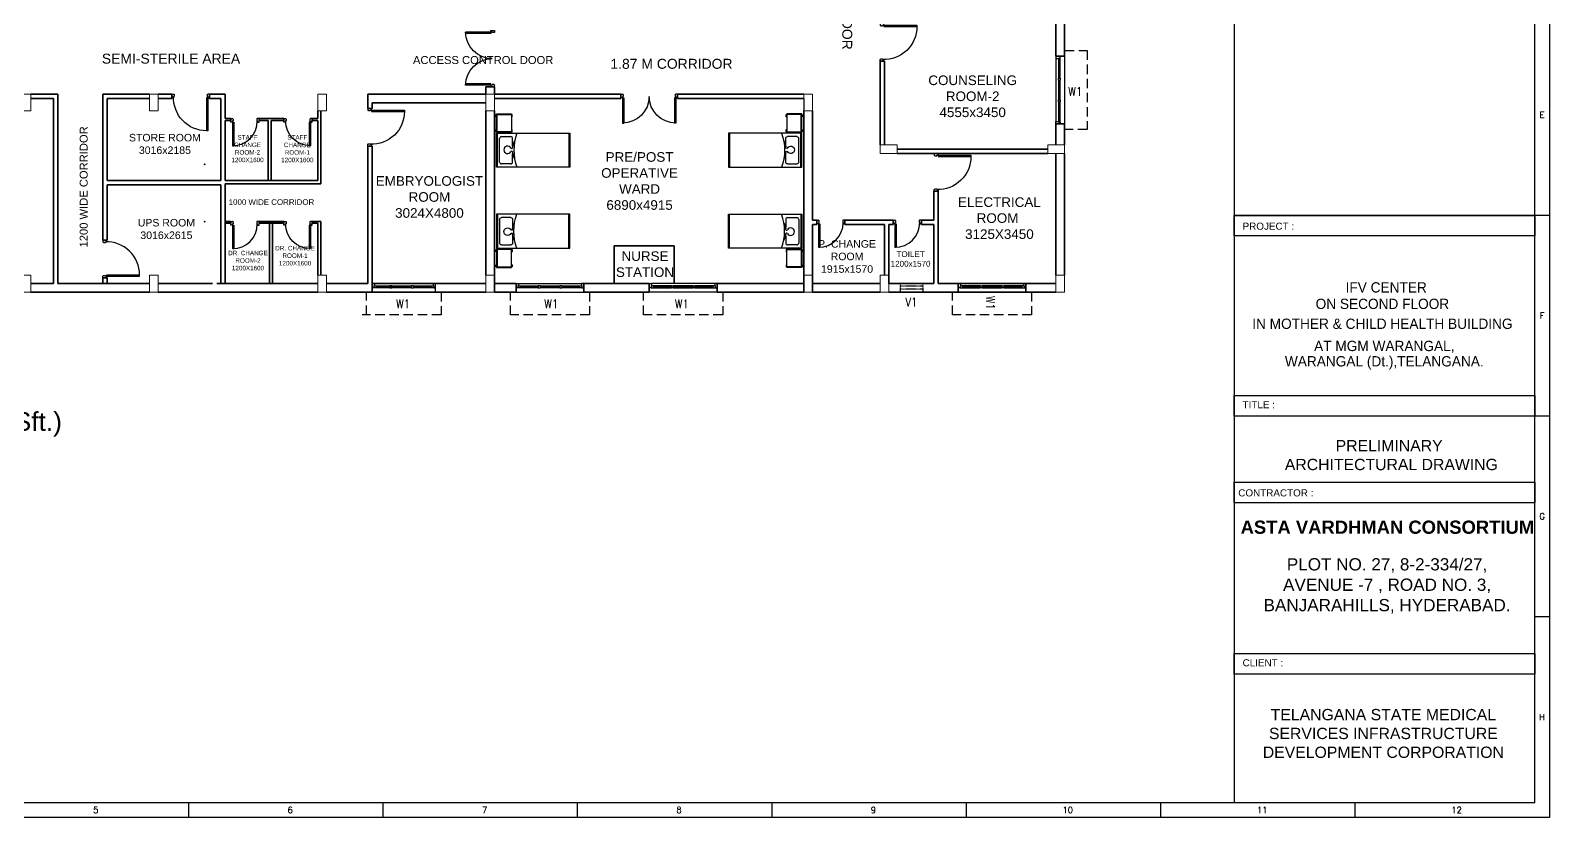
# Model space of a CAD drawing. Extents: x 2733443 to 3206532, y -1516114 to -1264405.
# Drawn here: x 3090752 to 3131096, y -1336970 to -1316070 of the extents above; entities that cross this region are included whole.
import ezdxf
from ezdxf.enums import TextEntityAlignment as Align

# ---------------------------------------------------------------- set-up
doc = ezdxf.new("R2010")
doc.units = 0
doc.header["$MEASUREMENT"] = 0
for name, pattern in [('1', [0, 0, 0]), ('DASHED', [0.75, 0.5, -0.25]), ('HIDDEN', [0.375, 0.25, -0.125])]:
    doc.linetypes.add(name, pattern=pattern)
for name, color, linetype in [('Chajja', 7, 'DASHED'), ('DOOR', 40, 'Continuous'), ('furniture', 33, 'Continuous'), ('Plan', 44, 'Continuous'), ('TEXT', 5, '1'), ('TITLE', 7, 'Continuous'), ('V1', 7, 'Continuous'), ('W1', 7, 'Continuous')]:
    doc.layers.add(name, color=color, linetype=linetype)
for name, color, linetype, lineweight in [('Column', 162, 'Continuous', 13), ('WALL', 7, '1', 35), ('windows', 4, 'Continuous', 0)]:
    doc.layers.add(name, color=color, linetype=linetype, lineweight=lineweight)
doc.styles.add('ARIAL', font='arial.ttf')
doc.styles.add('ROMANS', font='romans.shx')

# ---------------------------------------------------------------- blocks, each defined once
blk = doc.blocks.new('750')
at = {"layer": 'DOOR'}
for p, q in [((-50, 705), (-47.5, 705)), ((-35, 690), (-35, 692.5)), ((-50, 45), (-47.5, 45)), ((-35, 60), (-35, 57.5)), ((50, 45), (50, 80)), ((50, 80), (675, 80)), ((50, 45), (675, 45)), ((675, 45), (675, 80))]:
    blk.add_line(p, q, dxfattribs=at)
for points in [[(15, 690), (15, 705), (50, 705), (50, 750), (-50, 750), (-50, 705)], [(-35, 690), (15, 690)], [(15, 60), (15, 45), (50, 45), (50, 0), (-50, 0), (-50, 45)], [(-35, 60), (15, 60)]]:
    blk.add_lwpolyline(points, dxfattribs=at)
for centre, start, end in [((-35, 705), 180, 270), ((-35, 45), 90, 180)]:
    blk.add_arc(centre, 12.5, start, end, dxfattribs=at)
at = {"layer": 'DOOR', "color": 145}
blk.add_arc((15, 45), 660, 0, 90, dxfattribs=at)
blk = doc.blocks.new('A$C5E6D2A54')
at = {"layer": 'furniture'}
for p, q in [((-442, 400), (-1342, 400)), ((-1342, 400), (-1342, -1550)), ((-442, 370), (-1342, 370)), ((-1254, 270), (-1254, 22)), ((-580, 319), (-1205, 319)), ((-531, 22), (-531, 270)), ((-442, -1550), (-442, 400)), ((-1010, -27), (-1205, -27)), ((-580, -27), (-796, -27)), ((-1342, -1520), (-442, -1520)), ((-1342, -1550), (-442, -1550))]:
    blk.add_line(p, q, dxfattribs=at)
at = {"layer": 'furniture', "extrusion": (0, 0, -1)}
for centre, major_axis, ratio, start_param, end_param in [((-1205, 270), (34.8, 34.8), 1, 3.926991, 5.497787), ((-1205, 22), (-34.8, 34.8), 1, 3.926991, 5.497787), ((-903, 107), (99, 0), 0.994805, 2.082243, 7.342535), ((-971, -1), (-3.7, 29), 1, 0.827079, 3.777674), ((-836, -1), (3.5, 29), 1, 2.514084, 5.464678), ((-580, 270), (-34.8, 34.8), 1, 0.785398, 2.356194), ((-580, 22), (34.8, 34.8), 1, 0.785398, 2.356194), ((-892, -1416), (0, 1357), 0.999449, -0.338206, 0.338206), ((-995, -243), (-153, 153), 1, 0.057548, 0.834547), ((-812, -243), (69, 205), 0.993949, -0.370916, 0.370916)]:
    blk.add_ellipse(centre, major_axis=major_axis, ratio=ratio, start_param=start_param, end_param=end_param, dxfattribs=at)
blk = doc.blocks.new('A$C258329DF')
at = {"layer": 'furniture'}
for p, q in [((242, 428), (742, 428)), ((242, 28), (242, 428)), ((260, 440), (260, 428)), ((320, 440), (260, 440)), ((261, 48), (261, 428)), ((320, 440), (320, 428)), ((661, 440), (661, 428)), ((721, 440), (661, 440)), ((721, 440), (721, 428)), ((722, 428), (722, 48)), ((742, 428), (742, 28)), ((742, 28), (242, 28)), ((260, 16), (260, 28)), ((320, 16), (260, 16)), ((722, 48), (261, 48)), ((320, 16), (320, 28)), ((661, 16), (661, 28)), ((721, 16), (661, 16)), ((721, 16), (721, 28))]:
    blk.add_line(p, q, dxfattribs=at)
for centre, start, end in [((290, 354), 71.0754, 108.9246), ((691, 354), 71.0754, 108.9246), ((290, 102), 251.0754, 288.9246), ((691, 102), 251.0754, 288.9246)]:
    blk.add_arc(centre, 91.1, start, end, dxfattribs=at)
blk = doc.blocks.new('A$C45A5314D')
at = {"layer": 'furniture', "ltscale": 0.75, "rotation": 270}
blk.add_blockref('A$C258329DF', (-1978, 1209), dxfattribs=at)
at = {"layer": 'furniture', "color": 233, "xscale": -1, "rotation": 90}
blk.add_blockref('A$C5E6D2A54', (-1550, -892), dxfattribs=at)
blk = doc.blocks.new('6w')
at = {"layer": 'Plan'}
for p, q in [((-36, 9.2), (-36, 0)), ((36, 9.2), (36, 0))]:
    blk.add_line(p, q, dxfattribs=at)
at = {"layer": 'Plan', "color": 143}
for p, q in [((-36, 9.2), (36, 9.2)), ((-33.5, 2.5), (-12.5, 2.5)), ((-33.5, 0), (33.5, 0)), ((-31, 4), (-31.5, 4)), ((-31.5, 3.3), (-31.5, 4)), ((-31.5, 3.6), (-12.5, 3.6)), ((-31.5, 3.3), (-31, 3.3)), ((-31, 4.5), (-31, 4)), ((-31, 2.5), (-31, 3.3)), ((-10.5, 3.6), (10.5, 3.6)), ((-10.5, 2.5), (10.5, 2.5)), ((34, 4.5), (12.5, 4.5)), ((12.5, 3.6), (31.5, 3.6)), ((12.5, 2.5), (33.5, 2.5)), ((31, 4.5), (31, 4)), ((31, 4), (31.5, 4)), ((31.5, 3.3), (31, 3.3)), ((31, 2.5), (31, 3.3)), ((31.5, 4), (31.5, 3.3))]:
    blk.add_line(p, q, dxfattribs=at)
at = {"layer": 'Plan', "color": 40}
for p, q in [((-12.5, 2.5), (-12.5, 4.5)), ((-12.5, 4.5), (-10.5, 4.5)), ((-10.5, 2.5), (-12.5, 2.5)), ((-10.5, 2.5), (-10.5, 4.5)), ((10.5, 4.5), (12.5, 4.5)), ((10.5, 2.5), (10.5, 4.5)), ((12.5, 2.5), (10.5, 2.5)), ((12.5, 2.5), (12.5, 4.5))]:
    blk.add_line(p, q, dxfattribs=at)
for points in [[(-34, 4.5), (-36, 4.5), (-36, 0), (-33.5, 0), (-33.5, 2.5), (-34, 2.5), (-34, 4.5)], [(34, 4.5), (36, 4.5), (36, 0), (33.5, 0), (33.5, 2.5), (34, 2.5), (34, 4.5)]]:
    blk.add_lwpolyline(points, close=True, dxfattribs=at)
at = {"layer": 'Plan', "color": 143}
for points in [[(-12.5, 4.5), (-34, 4.5)], [(10.5, 4.5), (-10.5, 4.5)]]:
    blk.add_lwpolyline(points, dxfattribs=at)
blk = doc.blocks.new('A$C19B8274B')
at = {"layer": 'DOOR'}
for p, q in [((-45, 925), (-80, 925)), ((-80, 50), (-80, 925)), ((-45, 50), (-45, 925)), ((-45, 50), (-80, 50)), ((-955, -50), (-955, -47.5)), ((-940, -35), (-942.5, -35)), ((-60, -35), (-57.5, -35)), ((-45, -50), (-45, -47.5))]:
    blk.add_line(p, q, dxfattribs=at)
for points in [[(-940, 15), (-955, 15), (-955, 50), (-1000, 50), (-1000, -50), (-955, -50)], [(-940, -35), (-940, 15)], [(-60, 15), (-45, 15), (-45, 50), (0, 50), (0, -50), (-45, -50)], [(-60, -35), (-60, 15)]]:
    blk.add_lwpolyline(points, dxfattribs=at)
at = {"layer": 'DOOR', "color": 145}
blk.add_arc((-80, 50), 875, 90, 182.29244, dxfattribs=at)
at = {"layer": 'DOOR'}
for centre, start, end in [((-955, -35), 270, 0), ((-45, -35), 180, 270)]:
    blk.add_arc(centre, 12.5, start, end, dxfattribs=at)
blk = doc.blocks.new('A$C1BA14061')
at = {"layer": 'TITLE', "color": 7}
for p, q in [((203982, 0), (203982, -140464)), ((203982, -87790), (202692, -87790)), ((203982, -105348), (202692, -105348)), ((203982, -122906), (202692, -122906)), ((203982, -140464), (0, -140464))]:
    blk.add_line(p, q, dxfattribs=at)
at = {"layer": 'TITLE'}
for q in [(202692, -1290), (1204, -139174)]:
    blk.add_line((202692, -139174), q, dxfattribs=at)
at = {"layer": 'TITLE', "color": 0}
for p, q in [((84942, -140464), (84942, -139174)), ((101948, -140464), (101948, -139174)), ((118954, -140464), (118954, -139174)), ((135959, -140464), (135959, -139174)), ((152965, -140464), (152965, -139174)), ((169971, -140464), (169971, -139174)), ((186976, -140464), (186976, -139174))]:
    blk.add_line(p, q, dxfattribs=at)
at = {"layer": 'TITLE', "color": 7, "style": 'ROMANS', "width": 1}
for s, p in [('E', (203324, -78997)), ('F', (203324, -96555)), ('G', (203324, -114113)), ('H', (203324, -131671))]:
    blk.add_text(s, height=535, dxfattribs=at).set_placement(p, align=Align.MIDDLE)
at = {"layer": 'TITLE', "color": 0, "style": 'ROMANS', "width": 1}
for s, height, p in [('5', 535, (76802, -139799)), ('6', 535, (93808, -139799)), ('7', 535, (110813, -139799)), ('8', 535, (127819, -139799)), ('9', 535, (144825, -139799)), ('10', 534.7, (161831, -139799)), ('11', 534.7, (178836, -139799)), ('12', 534.7, (195842, -139799))]:
    blk.add_text(s, height=height, dxfattribs=at).set_placement(p, align=Align.MIDDLE)
blk = doc.blocks.new('21500')
at = {"layer": 'DOOR'}
for p, q in [((45, 100), (45, 770)), ((45, 770), (80, 770)), ((80, 100), (80, 770)), ((1420, 100), (1420, 770)), ((1455, 770), (1420, 770)), ((1455, 100), (1455, 770)), ((45, 100), (80, 100)), ((45, 0), (45, 2.5)), ((60, 15), (57.5, 15)), ((1455, 100), (1420, 100)), ((1440, 15), (1442.5, 15)), ((1455, 0), (1455, 2.5))]:
    blk.add_line(p, q, dxfattribs=at)
for points in [[(60, 65), (45, 65), (45, 100), (0, 100), (0, 0), (45, 0)], [(60, 15), (60, 65)], [(1440, 65), (1455, 65), (1455, 100), (1500, 100), (1500, 0), (1455, 0)], [(1440, 15), (1440, 65)]]:
    blk.add_lwpolyline(points, dxfattribs=at)
at = {"layer": 'DOOR', "color": 145}
for centre, start, end in [((45, 65), 0, 90), ((1455, 65), 90, 180)]:
    blk.add_arc(centre, 705, start, end, dxfattribs=at)
at = {"layer": 'DOOR'}
for centre, start, end in [((45, 15), 270, 0), ((1455, 15), 180, 270)]:
    blk.add_arc(centre, 12.5, start, end, dxfattribs=at)
blk = doc.blocks.new('ddoor')
at = {"layer": 'DOOR', "lineweight": 25}
for p, q in [((50, 0), (-50, 0)), ((-50, 0), (-50, -45)), ((50, -45), (50, 0)), ((-50, -45), (-47, -45)), ((-35, -60), (-35, -57)), ((-35, -60), (15, -60)), ((15, -60), (15, -45)), ((15, -45), (50, -45)), ((50, -45), (720, -45)), ((50, -45), (50, -80)), ((50, -80), (720, -80)), ((-50, -1500), (-50, -1455)), ((-50, -1455), (-47, -1455)), ((50, -1500), (-50, -1500)), ((50, -1500), (-50, -1500)), ((-35, -1440), (-35, -1442)), ((-35, -1440), (15, -1440)), ((15, -1440), (15, -1455)), ((15, -1455), (50, -1455)), ((50, -1420), (720, -1420)), ((50, -1455), (50, -1420)), ((50, -1455), (720, -1455)), ((50, -1455), (50, -1500))]:
    blk.add_line(p, q, dxfattribs=at)
for centre, start, end in [((-35, -45), 180, 270), ((-35, -1455), 90, 180)]:
    blk.add_arc(centre, 12.5, start, end, dxfattribs=at)
at = {"layer": 'DOOR', "color": 146, "lineweight": 25, "true_color": 0x105689}
for centre, start, end in [((15, -45), 270, 0), ((15, -1455), 0, 90)]:
    blk.add_arc(centre, 705, start, end, dxfattribs=at)

msp = doc.modelspace()

# ---------------------------------------------------------------- linework, layer by layer
at = {"layer": 'Chajja', "linetype": 'DASHED', "ltscale": 500}
for p, q in [((3099676.6704, -1323619.3945), (3099676.6704, -1323019.3944)), ((3101661.6704, -1323019.3944), (3101661.6704, -1323619.3945)), ((3101661.6704, -1323619.3945), (3099561.6704, -1323619.3945))]:
    msp.add_line(p, q, dxfattribs=at)
for points in [[(3118217.4871, -1316604.0482), (3118817.4872, -1316604.0482), (3118817.4872, -1318704.0482), (3118217.4871, -1318704.0482)], [(3105598.8799, -1323019.3944), (3105598.8799, -1323619.3945), (3103498.8799, -1323619.3945), (3103498.8799, -1323019.3944)], [(3109137.5087, -1323019.3944), (3109137.5087, -1323619.3945), (3107037.5087, -1323619.3945), (3107037.5087, -1323019.3944)], [(3117339.9246, -1323019.3945), (3117339.9246, -1323619.3946), (3115239.9246, -1323619.3946), (3115239.9246, -1323019.3945)]]:
    msp.add_lwpolyline(points, dxfattribs=at)
at = {"layer": 'Column'}
for points in [[(3090530.842, -1317759.3945), (3090760.842, -1317759.3945), (3090760.842, -1318209.3945), (3090530.842, -1318209.3945)], [(3093912.5087, -1317759.3945), (3094142.5087, -1317759.3945), (3094142.5087, -1318209.3945), (3093912.5087, -1318209.3945)], [(3098381.6704, -1317759.3945), (3098611.6704, -1317759.3945), (3098611.6704, -1318209.3945), (3098381.6704, -1318209.3945)], [(3103080.8321, -1317759.3945), (3102850.8321, -1317759.3945), (3102850.8321, -1318209.3945), (3103080.8321, -1318209.3945)], [(3111517.5087, -1317759.3945), (3111287.5087, -1317759.3945), (3111287.5087, -1318209.3945), (3111517.5087, -1318209.3945)], [(3113767.5087, -1319339.3945), (3113767.5087, -1319109.3945), (3113317.5087, -1319109.3945), (3113317.5087, -1319339.3945)], [(3118217.4246, -1319339.3945), (3118217.4246, -1319109.3945), (3117767.4246, -1319109.3945), (3117767.4246, -1319339.3945)], [(3090530.842, -1322569.3945), (3090760.842, -1322569.3945), (3090760.842, -1323019.3945), (3090530.842, -1323019.3945)], [(3094142.5087, -1322569.3945), (3093912.5087, -1322569.3945), (3093912.5087, -1323019.3945), (3094142.5087, -1323019.3945)], [(3098611.6704, -1322569.3945), (3098381.6704, -1322569.3945), (3098381.6704, -1323019.3945), (3098611.6704, -1323019.3945)], [(3103080.8321, -1322569.3945), (3102850.8321, -1322569.3945), (3102850.8321, -1323019.3945), (3103080.8321, -1323019.3945)], [(3111517.5087, -1322569.3945), (3111287.5087, -1322569.3945), (3111287.5087, -1323019.3945), (3111517.5087, -1323019.3945)], [(3113547.5087, -1322569.3945), (3113317.5087, -1322569.3945), (3113317.5087, -1323019.3945), (3113547.5087, -1323019.3945)], [(3118217.4246, -1322569.3945), (3117987.4246, -1322569.3945), (3117987.4246, -1323019.3945), (3118217.4246, -1323019.3945)]]:
    msp.add_lwpolyline(points, close=True, dxfattribs=at)
at = {"layer": 'furniture'}
for p, q in [((3110837.5087, -1317874.3945), (3111287.5087, -1317874.3945)), ((3111287.5087, -1317874.3945), (3111287.5087, -1318874.3945))]:
    msp.add_line(p, q, dxfattribs=at)
at = {"layer": 'Plan'}
for p, q in [((3099826.6704, -1323019.3945), (3099826.6704, -1322789.3945)), ((3101511.6704, -1323019.3945), (3101511.6704, -1322789.3945))]:
    msp.add_line(p, q, dxfattribs=at)
at = {"layer": 'Plan', "color": 143}
for p, q in [((3099826.6704, -1322789.3945), (3101449.1704, -1322789.3945)), ((3099889.1704, -1322851.8945), (3100414.1704, -1322851.8945)), ((3099939.1704, -1322870.6445), (3099939.1704, -1322889.3945)), ((3099939.1704, -1322870.6445), (3099951.6704, -1322870.6445)), ((3099951.6704, -1322851.8945), (3099951.6704, -1322870.6445)), ((3100349.1704, -1322851.8945), (3100874.1704, -1322851.8945)), ((3100924.1704, -1322851.8945), (3101449.1704, -1322851.8945)), ((3101386.6704, -1322851.8945), (3101386.6704, -1322870.6445)), ((3101399.1704, -1322870.6445), (3101386.6704, -1322870.6445)), ((3101399.1704, -1322889.3945), (3101399.1704, -1322870.6445)), ((3099711.6704, -1323019.3945), (3101511.6704, -1323019.3945)), ((3100414.1704, -1322901.8945), (3099876.6704, -1322901.8945)), ((3099939.1704, -1322879.5699), (3100414.1704, -1322879.5699)), ((3099951.6704, -1322889.3945), (3099939.1704, -1322889.3945)), ((3099951.6704, -1322901.8945), (3099951.6704, -1322889.3945)), ((3100349.1704, -1322879.5699), (3100874.1704, -1322879.5699)), ((3100874.1704, -1322901.8945), (3100349.1704, -1322901.8945)), ((3100924.1704, -1322879.5699), (3101399.1704, -1322879.5699)), ((3101461.6704, -1322901.8945), (3100924.1704, -1322901.8945)), ((3101386.6704, -1322889.3945), (3101399.1704, -1322889.3945)), ((3101386.6704, -1322901.8945), (3101386.6704, -1322889.3945))]:
    msp.add_line(p, q, dxfattribs=at)
at = {"layer": 'Plan', "color": 40}
for p, q in [((3099826.6704, -1322901.8945), (3099826.6704, -1322789.3945)), ((3099826.6704, -1322789.3945), (3099889.1704, -1322789.3945)), ((3099889.1704, -1322851.8945), (3099876.6704, -1322851.8945)), ((3099876.6704, -1322851.8945), (3099876.6704, -1322901.8945)), ((3099889.1704, -1322789.3945), (3099889.1704, -1322851.8945)), ((3100299.1704, -1322851.8945), (3100299.1704, -1322901.8945)), ((3100349.1704, -1322851.8945), (3100299.1704, -1322851.8945)), ((3100349.1704, -1322851.8945), (3100349.1704, -1322901.8945)), ((3100924.1704, -1322851.8945), (3100874.1704, -1322851.8945)), ((3100874.1704, -1322851.8945), (3100874.1704, -1322901.8945)), ((3100924.1704, -1322851.8945), (3100924.1704, -1322901.8945)), ((3101511.6704, -1322789.3945), (3101449.1704, -1322789.3945)), ((3101449.1704, -1322789.3945), (3101449.1704, -1322851.8945)), ((3101449.1704, -1322851.8945), (3101461.6704, -1322851.8945)), ((3101461.6704, -1322851.8945), (3101461.6704, -1322901.8945)), ((3101511.6704, -1322901.8945), (3101511.6704, -1322789.3945)), ((3099876.6704, -1322901.8945), (3099826.6704, -1322901.8945)), ((3099876.6704, -1322901.8945), (3099876.6704, -1322901.8945)), ((3100299.1704, -1322901.8945), (3100349.1704, -1322901.8945)), ((3100874.1704, -1322901.8945), (3100924.1704, -1322901.8945)), ((3101461.6704, -1322901.8945), (3101511.6704, -1322901.8945)), ((3101461.6704, -1322901.8945), (3101461.6704, -1322901.8945))]:
    msp.add_line(p, q, dxfattribs=at)
at = {"layer": 'TITLE'}
for p, q in [((3122723.1388, -1294723.1405), (3122723.1388, -1336578.4968)), ((3130704.1962, -1320980.6326), (3122723.1388, -1320980.6326))]:
    msp.add_line(p, q, dxfattribs=at)
for points in [[(3122723.1388, -1320980.6326), (3130701.3547, -1320980.6326), (3130701.3547, -1321528.1572), (3122723.1388, -1321528.1572)], [(3122723.1388, -1325762.9198), (3130701.3547, -1325762.9198), (3130701.3547, -1326310.4445), (3122723.1388, -1326310.4445)], [(3122723.1388, -1328062.9527), (3130701.3547, -1328062.9527), (3130701.3547, -1328610.4773), (3122723.1388, -1328610.4773)], [(3122723.0971, -1332613.9174), (3130701.313, -1332613.9174), (3130701.313, -1333161.442), (3122723.0971, -1333161.442)]]:
    msp.add_lwpolyline(points, close=True, dxfattribs=at)
at = {"layer": 'V1', "linetype": 'HIDDEN', "ltscale": 0.5}
for p, q in [((3114449.4208, -1322789.3945), (3113849.4208, -1322789.3945)), ((3113849.4208, -1322789.3945), (3113849.4208, -1323019.3945)), ((3114449.4208, -1322864.3945), (3113849.4208, -1322864.3945)), ((3114449.4208, -1322789.3945), (3114449.4208, -1323019.3945)), ((3114449.4208, -1322944.3945), (3113849.4208, -1322944.3945)), ((3114449.4208, -1323019.3945), (3113849.4208, -1323019.3945))]:
    msp.add_line(p, q, dxfattribs=at)
at = {"layer": 'WALL'}
for p, q in [((3118217.4246, -1312324.3945), (3118217.4246, -1316754.0482)), ((3113317.5087, -1316889.1257), (3113317.5087, -1319109.3945)), ((3113432.5087, -1316889.1257), (3113432.5087, -1319109.3945)), ((3102850.8321, -1317759.3945), (3102850.8321, -1317569.7228)), ((3103080.8321, -1317759.3945), (3103080.8321, -1317569.7228)), ((3091477.842, -1317759.3945), (3090760.842, -1317759.3945)), ((3090760.842, -1317874.3945), (3091362.842, -1317874.3945)), ((3091362.842, -1317874.3945), (3091362.842, -1322789.3945)), ((3091477.842, -1317759.3945), (3091477.842, -1322789.3945)), ((3092677.842, -1317759.3945), (3093912.5087, -1317759.3945)), ((3092677.842, -1317759.3945), (3092677.842, -1321639.3945)), ((3092792.842, -1317874.3945), (3093912.5087, -1317874.3945)), ((3092792.842, -1317874.3945), (3092792.842, -1320059.3945)), ((3094142.5087, -1317759.3945), (3094508.6704, -1317759.3945)), ((3094142.5087, -1317874.3945), (3094508.6704, -1317874.3945)), ((3094508.6704, -1317759.3945), (3094508.6704, -1317874.3945)), ((3095508.6704, -1317759.3945), (3095508.6704, -1317874.3945)), ((3095508.6704, -1317759.3945), (3095923.6704, -1317759.3945)), ((3095508.6704, -1317874.3945), (3095808.6704, -1317874.3945)), ((3095808.6704, -1317874.3945), (3095808.6704, -1320059.3945)), ((3095923.6704, -1317759.3945), (3095923.6704, -1318409.3945)), ((3102850.8321, -1317759.3945), (3099711.6704, -1317759.3945)), ((3099711.6704, -1318139.3945), (3099711.6704, -1317759.3945)), ((3102850.8321, -1317989.3945), (3099826.6704, -1317989.3945)), ((3099826.6704, -1318139.3945), (3099826.6704, -1317989.3945)), ((3103080.8321, -1317759.3945), (3106434.1704, -1317759.3945)), ((3103080.8321, -1317874.3945), (3106434.1704, -1317874.3945)), ((3106434.1704, -1317759.3945), (3106434.1704, -1317874.3945)), ((3107934.1704, -1317759.3945), (3107934.1704, -1317874.3945)), ((3107934.1704, -1317759.3945), (3111287.5087, -1317759.3945)), ((3107934.1704, -1317874.3945), (3110712.0764, -1317874.3945)), ((3110712.0764, -1317759.3945), (3111287.5087, -1317759.3945)), ((3110712.0764, -1317874.3945), (3111287.5087, -1317874.3945)), ((3096073.6704, -1318409.3945), (3095923.6704, -1318409.3945)), ((3096073.6704, -1318409.3945), (3096073.6704, -1318459.3945)), ((3097481.6704, -1318409.3945), (3096823.6704, -1318409.3945)), ((3096823.6704, -1318409.3945), (3096823.6704, -1318459.3945)), ((3097481.6704, -1318409.3945), (3097481.6704, -1318459.3945)), ((3098381.6704, -1318409.3945), (3098231.6704, -1318409.3945)), ((3098231.6704, -1318409.3945), (3098231.6704, -1318459.3945)), ((3098381.6704, -1318209.3945), (3098381.6704, -1318409.3945)), ((3098461.6704, -1318209.3945), (3098461.6704, -1320139.3945)), ((3099826.6704, -1318139.3945), (3099711.6704, -1318139.3945)), ((3102850.8321, -1318209.3945), (3102850.8321, -1320789.3945)), ((3103080.8321, -1318209.3945), (3103080.8321, -1322789.3945)), ((3111287.5087, -1318209.3945), (3111287.5087, -1319339.3945)), ((3111517.5087, -1318209.3945), (3111517.5087, -1319339.3945)), ((3095923.6704, -1318459.3945), (3095923.6704, -1320059.3945)), ((3096073.6704, -1318459.3945), (3095923.6704, -1318459.3945)), ((3097062.0895, -1318459.3945), (3096823.6704, -1318459.3945)), ((3097062.0895, -1318459.3945), (3097062.0895, -1320059.3945)), ((3097142.0895, -1318459.3945), (3097142.0895, -1320059.3945)), ((3097481.6704, -1318459.3945), (3097142.0895, -1318459.3945)), ((3098381.6704, -1318459.3945), (3098231.6704, -1318459.3945)), ((3098381.6704, -1318459.3945), (3098381.6704, -1320059.3945)), ((3117987.4246, -1318554.0482), (3117987.4246, -1319109.3945)), ((3118217.4246, -1318554.0482), (3118217.4246, -1319109.3945)), ((3099711.6704, -1322789.3945), (3099711.6704, -1319139.3945)), ((3099826.6704, -1319139.3945), (3099711.6704, -1319139.3945)), ((3099826.6704, -1323019.3945), (3099826.6704, -1319139.3945)), ((3117767.4246, -1319224.3945), (3113767.5087, -1319224.3945)), ((3111287.5087, -1319339.3945), (3111287.5087, -1322789.3945)), ((3111517.5087, -1319339.3945), (3111517.5087, -1321104.3945)), ((3117767.4246, -1319339.3945), (3113767.5087, -1319339.3945)), ((3117987.4246, -1319339.3945), (3117987.4246, -1320054.3945)), ((3118217.4246, -1319339.3945), (3118217.4246, -1320054.3945)), ((3092792.842, -1320059.3945), (3095808.6704, -1320059.3945)), ((3092792.842, -1320174.3945), (3095808.6704, -1320174.3945)), ((3092792.842, -1320174.3945), (3092792.842, -1320274.3945)), ((3092792.842, -1320274.3945), (3092792.842, -1321639.3945)), ((3095808.6704, -1320174.3945), (3095808.6704, -1320274.3945)), ((3095808.6704, -1320274.3945), (3095808.6704, -1322789.3945)), ((3098381.6704, -1320059.3945), (3095923.6704, -1320059.3945)), ((3098461.6704, -1320139.3945), (3095923.6704, -1320139.3945)), ((3095923.6704, -1320139.3945), (3095923.6704, -1322789.3945)), ((3095923.6704, -1322789.3945), (3095923.6704, -1320389.3945)), ((3114747.4246, -1320339.3945), (3114747.4246, -1321104.3945)), ((3114862.4246, -1320339.3945), (3114862.4246, -1322789.3945)), ((3117987.4246, -1320054.3945), (3117987.4246, -1322569.3945)), ((3118217.4246, -1320054.3945), (3118217.4246, -1322569.3945)), ((3102850.8321, -1320789.3945), (3102850.8321, -1322569.3945)), ((3096073.6704, -1321139.3945), (3095923.6704, -1321139.3945)), ((3096073.6704, -1321189.3945), (3095923.6704, -1321189.3945)), ((3096073.6704, -1321139.3945), (3096073.6704, -1321189.3945)), ((3096823.6704, -1321139.3945), (3096823.6704, -1321189.3945)), ((3096823.6704, -1321139.3945), (3097481.6704, -1321139.3945)), ((3097084.5895, -1321189.3945), (3096823.6704, -1321189.3945)), ((3097481.6704, -1321189.3945), (3097084.5895, -1321189.3945)), ((3097101.2717, -1321189.3945), (3097101.2717, -1322763.8493)), ((3097181.2717, -1321189.3945), (3097181.2717, -1322763.8493)), ((3097481.6704, -1321189.3945), (3097481.6704, -1321139.3945)), ((3098461.6704, -1321139.3945), (3098231.6704, -1321139.3945)), ((3098231.6704, -1321189.3945), (3098231.6704, -1321139.3945)), ((3098381.6704, -1321189.3945), (3098231.6704, -1321189.3945)), ((3098381.6704, -1321189.3945), (3098381.6704, -1322569.3945)), ((3098461.6704, -1321139.3945), (3098461.6704, -1322569.3945)), ((3111632.5087, -1321104.3945), (3111517.5087, -1321104.3945)), ((3111632.5087, -1321219.3945), (3111517.5087, -1321219.3945)), ((3111517.5087, -1321219.3945), (3111517.5087, -1322789.3945)), ((3111632.5087, -1321106.225), (3111632.5087, -1321221.225)), ((3113662.5087, -1321104.3945), (3112382.5087, -1321104.3945)), ((3112382.5087, -1321106.225), (3112382.5087, -1321221.225)), ((3113432.5087, -1321219.3945), (3112382.5087, -1321219.3945)), ((3113432.4246, -1321219.3945), (3113432.4246, -1322569.3945)), ((3113662.5087, -1321219.3945), (3113547.4246, -1321219.3945)), ((3113547.4246, -1321219.3945), (3113547.4246, -1322789.3945)), ((3113662.5087, -1321106.225), (3113662.5087, -1321221.225)), ((3114747.4246, -1321104.3945), (3114412.5087, -1321104.3945)), ((3114412.5087, -1321106.225), (3114412.5087, -1321221.225)), ((3114747.4246, -1321219.3945), (3114412.5087, -1321219.3945)), ((3114747.4246, -1321219.3945), (3114747.4246, -1322789.3945)), ((3092792.842, -1321639.3945), (3092677.842, -1321639.3945)), ((3106250.6625, -1322789.3945), (3106250.6625, -1321789.3945)), ((3106250.6625, -1321789.3945), (3107850.6625, -1321789.3945)), ((3107850.6625, -1321789.3945), (3107850.6625, -1322789.3945)), ((3091362.842, -1322789.3945), (3090760.842, -1322789.3945)), ((3091960.842, -1322789.3945), (3091477.842, -1322789.3945)), ((3093912.5087, -1322789.3945), (3091960.842, -1322789.3945)), ((3092792.842, -1322639.3945), (3092677.842, -1322639.3945)), ((3092677.842, -1322639.3945), (3092677.842, -1322789.3945)), ((3092792.842, -1322639.3945), (3092792.842, -1322789.3945)), ((3095592.5087, -1322789.3945), (3094142.5087, -1322789.3945)), ((3095979.1753, -1322789.3945), (3095707.5087, -1322789.3945)), ((3098381.6704, -1322789.3945), (3095979.1753, -1322789.3945)), ((3099711.6704, -1322789.3945), (3098611.6704, -1322789.3945)), ((3102850.8321, -1322789.3945), (3099826.6704, -1322789.3945)), ((3103080.8321, -1323019.3945), (3103080.8321, -1322569.3945)), ((3103080.8321, -1322789.3945), (3103648.8799, -1322789.3945)), ((3105448.8799, -1322789.3945), (3107187.5087, -1322789.3945)), ((3108987.5087, -1322789.3945), (3111287.5087, -1322789.3945)), ((3111287.5087, -1323019.3945), (3111287.5087, -1322569.3945)), ((3111517.5087, -1323019.3945), (3111517.5087, -1322569.3945)), ((3113317.5087, -1322789.3945), (3111517.5087, -1322789.3945)), ((3114747.4246, -1322789.3945), (3113547.5087, -1322789.3945)), ((3116392.4246, -1322789.3945), (3114862.4246, -1322789.3945)), ((3115389.9246, -1322789.3945), (3115389.9246, -1323019.3945)), ((3117987.4246, -1322789.3945), (3116392.4246, -1322789.3945)), ((3117189.9246, -1322789.3945), (3117189.9246, -1323019.3945)), ((3093912.5087, -1323019.3945), (3090760.842, -1323019.3945)), ((3094142.5087, -1323019.3945), (3098381.6704, -1323019.3945)), ((3098611.6704, -1323019.3945), (3102850.8321, -1323019.3945)), ((3103080.8321, -1323019.3945), (3103648.8799, -1323019.3945)), ((3105448.8799, -1323019.3945), (3107187.5087, -1323019.3945)), ((3108987.5087, -1323019.3945), (3111287.5087, -1323019.3945)), ((3113317.5087, -1323019.3945), (3111517.5087, -1323019.3945)), ((3117987.4246, -1323019.3945), (3113547.5087, -1323019.3945)), ((3117987.4246, -1323019.3945), (3117324.9666, -1323019.3945))]:
    msp.add_line(p, q, dxfattribs=at)
at = {"layer": 'WALL', "linetype": 'ByBlock'}
for p, q in [((3113432.5087, -1316889.1257), (3113317.5087, -1316889.1257)), ((3102850.8321, -1317569.7228), (3103080.8321, -1317569.7228)), ((3114862.4246, -1320339.3945), (3114747.4246, -1320339.3945))]:
    msp.add_line(p, q, dxfattribs=at)
at = {"layer": 'WALL'}
for points in [[(3117987.4246, -1315774.3945), (3117987.4246, -1316754.0482), (3118217.4246, -1316754.0482)], [(3117987.4246, -1318554.0482), (3118217.4246, -1318554.0482)], [(3103648.8799, -1322789.3945), (3103648.8799, -1323019.3945)], [(3105448.8799, -1323019.3945), (3105448.8799, -1322789.3945)], [(3107187.5087, -1323019.3945), (3107187.5087, -1322789.3945)], [(3108987.5087, -1323019.3945), (3108987.5087, -1322789.3945)]]:
    msp.add_lwpolyline(points, dxfattribs=at)
for p in [(3095380.9457, -1319622.7278), (3095380.9457, -1321151.0612)]:
    msp.add_point(p, dxfattribs=at)

# ---------------------------------------------------------------- block references
at = {"layer": 'DOOR', "linetype": 'Continuous', "xscale": -1}
for name, p, rotation in [('A$C19B8274B', (3113367.5087, -1315889.1257), 269.9999999999842), ('A$C19B8274B', (3095508.6704, -1317809.3945), 180), ('21500', (3106434.1704, -1317759.3945), 180), ('A$C19B8274B', (3099761.6704, -1318139.3945), 270), ('A$C19B8274B', (3114804.9246, -1319339.3945), 269.9999999999842)]:
    msp.add_blockref(name, p, dxfattribs=dict(at, rotation=rotation))
at = {"layer": 'DOOR', "rotation": 270}
for p in [(3096073.6704, -1318459.3945), (3096073.6704, -1321189.3945), (3111632.5087, -1321154.3945), (3113662.5087, -1321154.3945)]:
    msp.add_blockref('750', p, dxfattribs=at)
at = {"layer": 'DOOR', "xscale": -1, "rotation": 90}
for p in [(3098231.6704, -1318459.3945), (3098231.6704, -1321189.3945)]:
    msp.add_blockref('750', p, dxfattribs=at)
at = {"layer": 'DOOR', "linetype": 'Continuous', "rotation": 270}
msp.add_blockref('A$C19B8274B', (3092727.842, -1322639.3945), dxfattribs=at)
at = {"layer": 'furniture', "linetype": 'Continuous'}
for p, rotation in [((3105080.8323, -1319251.894), 1.31267698435794e-05), ((3109287.5084, -1321401.8949), 180.0000131267697)]:
    msp.add_blockref('A$C45A5314D', p, dxfattribs=dict(at, rotation=rotation))
at = {"layer": 'furniture', "linetype": 'Continuous', "xscale": -1}
for p, rotation in [((3109287.5084, -1319251.8941), 359.9999868732302), ((3105080.8323, -1321401.8959), 179.9999868732302)]:
    msp.add_blockref('A$C45A5314D', p, dxfattribs=dict(at, rotation=rotation))
at = {"layer": 'TITLE', "xscale": 0.3035552556082519, "yscale": 0.3035553943041123, "zscale": 0.3035553665695551}
msp.add_blockref('A$C1BA14061', (3069175.9178, -1294331.5731), dxfattribs=at)
at = {"layer": 'WALL', "xscale": -1}
msp.add_blockref('ddoor', (3103030.8321, -1316069.7228), dxfattribs=at)
at = {"layer": 'windows', "yscale": 25}
for p, xscale, zscale, rotation in [((3117987.4246, -1317654.0482), 25, 25, 270), ((3104548.8799, -1322789.3945), -25, 24.99999999999242, 180), ((3108087.5087, -1322789.3945), 25, 25, 180), ((3116289.9246, -1322789.3945), 25, 25, 180)]:
    msp.add_blockref('6w', p, dxfattribs=dict(at, xscale=xscale, zscale=zscale, rotation=rotation))

# ---------------------------------------------------------------- texts
at = {"layer": 'TEXT', "style": 'ARIAL'}
for s, height, p in [('ACCESS CONTROL DOOR', 212.5, (3102775.3755, -1317026.7683)), ('1000 WIDE CORRIDOR', 150, (3097154.0376, -1320747.2572))]:
    msp.add_text(s, height=height, dxfattribs=at).set_placement(p, align=Align.BOTTOM_CENTER)
msp.add_text('1200 WIDE CORRIDOR', height=212.5, rotation=90, dxfattribs=at).set_placement((3092337.4028, -1320224.209), align=Align.BOTTOM_CENTER)
at = {"layer": 'TEXT', "attachment_point": 5, "style": 'ARIAL'}
for s, insert, char_height, width in [('COUNSELING\\PROOM-2\\P4555x3450', (3115775.0448, -1317821.0879), 255, 2454.157572), ('STORE ROOM\\P3016x2185', (3094324.4216, -1319085.2951), 200, 2061.081547), ('STAFF CHANGE\\PROOM-2\\P1200X1600', (3096518.8535, -1319209.3887), 120, 1089.045933), ('STAFF CHANGE\\PROOM-1\\P1200X1600', (3097840.9284, -1319211.0015), 120, 1082.252715), ('PRE/POST \\POPERATIVE WARD\\P6890x4915', (3106928.9917, -1320069.5719), 255, 2454.157572), ('EMBRYOLOGIST\\PROOM\\P3024X4800', (3101349.1659, -1320494.2532), 255, 2714.454664), ('ELECTRICAL ROOM  3125X3450', (3116484.9741, -1321055.2788), 255, 2454.157572), ('UPS ROOM\\P3016x2615', (3094363.8513, -1321343.2347), 200, 2253.017537), ('P. CHANGE ROOM\\P1915x1570', (3112438.738, -1322072.8285), 200, 1987.373182), ('DR. CHANGE\\PROOM-2\\P1200X1600', (3096530.8939, -1322180.6263), 120, 1786.825377), ('DR. CHANGE\\PROOM-1\\P1200X1600', (3097780.3067, -1322051.525), 120, 1786.825377), ('NURSE STATION', (3107073.4471, -1322277.1961), 255, 2454.157572), ('TOILET\\P1200x1570', (3114126.6244, -1322138.7851), 153, 1626.955662), ('PLINTH AREA - 502.94 Sq.M. (5412 Sft.)', (3085186.0159, -1326528.2532), 500, 16142.689333)]:
    msp.add_mtext(s, dxfattribs=dict(at, insert=insert, char_height=char_height, width=width))
at = {"layer": 'TITLE', "color": 6, "style": 'ARIAL'}
for s, height, p in [('PROJECT :', 187.72273, (3122942.3535, -1321362.5736)), ('TITLE :', 187.72273, (3122942.3535, -1326101.7901)), ('CONTRACTOR :', 187.722729, (3122827.8064, -1328442.549)), ('CLIENT :', 187.72273, (3122942.3118, -1332952.7876))]:
    msp.add_text(s, height=height, dxfattribs=at).set_placement(p)
at = {"layer": 'TITLE', "color": 6, "style": 'ARIAL', "width": 0.95}
for s, p in [(' IFV CENTER', (3126705.8093, -1323029.1054, 36.7234)), ('ON SECOND FLOOR ', (3126705.8093, -1323466.9132, 36.7234)), ('IN MOTHER & CHILD HEALTH BUILDING ', (3126705.8093, -1323995.4147, 36.7234)), ('AT MGM WARANGAL,', (3126705.8093, -1324584.2916, 36.7234)), ('WARANGAL (Dt.),TELANGANA.', (3126705.8093, -1324991.6229, 36.7234))]:
    msp.add_text(s, height=273.316355, rotation=0.00004919, dxfattribs=at).set_placement(p, align=Align.CENTER)
at = {"layer": 'TITLE', "color": 6, "attachment_point": 2, "rotation": 0.00004919, "style": 'ARIAL'}
for s, insert, char_height, width in [('PRELIMINARY\\P ARCHITECTURAL DRAWING', (3126834.8279, -1326944.8699), 300, 7456.894454), ('{\\fArial|b1|i0|c0|p34;ASTA VARDHMAN CONSORTIUM}', (3126787.6747, -1329084.4495, -1105.3946), 350, 8171.751849), ('PLOT NO. 27, 8-2-334/27, AVENUE -7 , ROAD NO. 3, BANJARAHILLS, HYDERABAD. ', (3126779.0636, -1330082.6241, -1105.3946), 325, 6552.966761), ('TELANGANA STATE MEDICAL \\PSERVICES INFRASTRUCTURE DEVELOPMENT CORPORATION', (3126680.8286, -1334084.922), 300, 7552.182305)]:
    msp.add_mtext(s, dxfattribs=dict(at, insert=insert, char_height=char_height, width=width))
at = {"layer": 'V1', "color": 7, "style": 'ROMANS', "width": 0.85}
msp.add_text('V1', height=230, dxfattribs=at).set_placement((3114148.8375, -1323397.3207), align=Align.CENTER)
at = {"layer": 'W1', "color": 7, "style": 'ROMANS', "width": 0.85}
for p in [(3118499.2892, -1317807.2795), (3100647.2822, -1323448.8101), (3104584.4917, -1323448.8101), (3108051.8969, -1323448.8101)]:
    msp.add_text('W1', height=230, dxfattribs=at).set_placement(p, align=Align.CENTER)
msp.add_text('W1', height=230, rotation=270, dxfattribs=at).set_placement((3116131.6797, -1323301.2591), align=Align.CENTER)
at = {"layer": 'WALL', "color": 7, "linetype": 'Continuous', "insert": (3112442.3375, -1314910.6904), "char_height": 264.49632, "width": 5098.697886, "attachment_point": 5, "rotation": 270, "style": 'ARIAL'}
msp.add_mtext('\\pxt17; 1.80 M CORRIDOR ', dxfattribs=at)
at = {"layer": 'WALL', "color": 7, "linetype": 'Continuous', "char_height": 264.49632, "width": 5098.697886, "attachment_point": 5, "style": 'ARIAL'}
for s, insert in [('\\pxt17; SEMI-STERILE AREA', (3094435.234, -1316821.2734)), ('\\pxt17;1.87 M CORRIDOR ', (3107776.7615, -1316958.974))]:
    msp.add_mtext(s, dxfattribs=dict(at, insert=insert))

doc.saveas('drawing.dxf')
